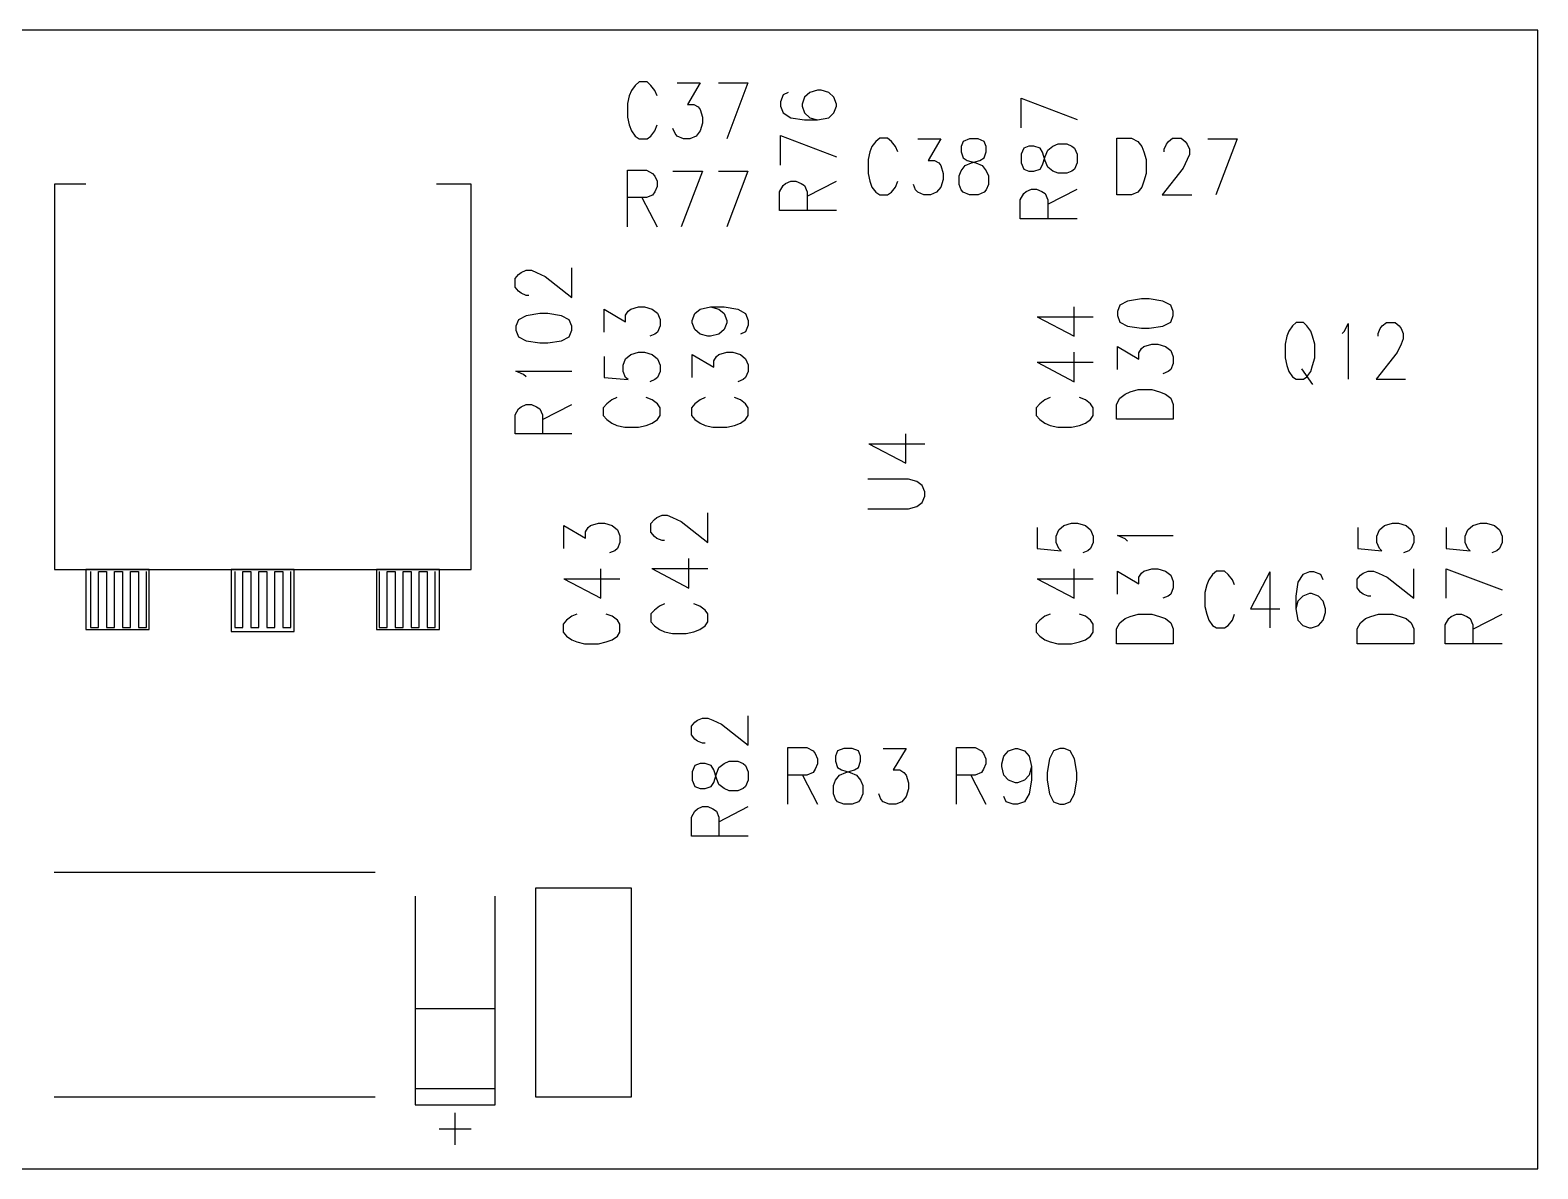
# Model space of a CAD drawing. Extents: x 295 to 953, y 10 to 290.
# Drawn here: x 633.3 to 672.7, y 183.7 to 213.45 of the extents above; entities that cross this region are included whole.
import ezdxf

# ---------------------------------------------------------------- set-up
doc = ezdxf.new("R2010")
doc.units = 0
doc.header["$LTSCALE"] = 5
doc.header["$MEASUREMENT"] = 0
doc.layers.add('TOP_SILK_GBR', color=13, linetype='CONTINUOUS')

msp = doc.modelspace()

# ---------------------------------------------------------------- linework, layer by layer
at = {"layer": 'TOP_SILK_GBR', "color": 0}
for p, q in [((672.698, 213.454), (590.764, 213.454)), ((672.698, 183.698), (672.698, 213.454)), ((649.113, 212.01), (649.013, 211.877)), ((649.214, 212.101), (649.113, 212.01)), ((649.422, 212.101), (649.214, 212.101)), ((649.523, 212.01), (649.422, 212.101)), ((649.63, 211.877), (649.523, 212.01)), ((650.209, 212.078), (650.811, 212.078)), ((650.811, 212.078), (650.478, 211.515)), ((651.288, 212.078), (652.06, 212.078)), ((652.06, 212.078), (651.504, 210.616)), ((648.958, 211.741), (648.912, 211.538)), ((649.013, 211.877), (648.958, 211.741)), ((649.684, 211.741), (649.63, 211.877)), ((652.978, 211.761), (652.91, 211.583)), ((652.91, 211.583), (652.91, 211.468)), ((653.111, 211.824), (652.978, 211.761)), ((653.539, 211.7), (653.473, 211.522)), ((653.674, 211.824), (653.539, 211.7)), ((653.877, 211.885), (653.674, 211.824)), ((653.968, 211.885), (653.877, 211.885)), ((654.169, 211.824), (653.968, 211.885)), ((654.304, 211.7), (654.169, 211.824)), ((654.372, 211.522), (654.304, 211.7)), ((659.197, 210.903), (659.197, 211.675)), ((659.197, 211.675), (660.658, 211.119)), ((648.912, 211.538), (648.912, 211.179)), ((648.912, 211.179), (648.958, 210.976)), ((650.478, 211.515), (650.648, 211.515)), ((650.648, 211.515), (650.757, 211.449)), ((650.757, 211.449), (650.811, 211.382)), ((650.811, 211.382), (650.872, 211.179)), ((650.872, 211.179), (650.872, 211.02)), ((652.91, 211.468), (652.978, 211.291)), ((652.978, 211.291), (653.179, 211.167)), ((653.179, 211.167), (653.539, 211.113)), ((653.473, 211.522), (653.473, 211.468)), ((653.473, 211.468), (653.539, 211.291)), ((653.539, 211.291), (653.674, 211.167)), ((653.674, 211.167), (653.877, 211.113)), ((653.877, 211.113), (654.169, 211.167)), ((654.169, 211.167), (654.304, 211.291)), ((654.304, 211.291), (654.372, 211.468)), ((654.372, 211.468), (654.372, 211.522)), ((648.958, 210.976), (649.013, 210.819)), ((649.013, 210.819), (649.113, 210.684)), ((649.523, 210.684), (649.63, 210.819)), ((649.63, 210.819), (649.684, 210.976)), ((650.155, 210.751), (650.1, 210.887)), ((650.811, 210.819), (650.702, 210.684)), ((650.872, 211.02), (650.811, 210.819)), ((653.539, 211.113), (653.877, 211.113)), ((649.113, 210.684), (649.214, 210.616)), ((649.214, 210.616), (649.422, 210.616)), ((649.422, 210.616), (649.523, 210.684)), ((650.209, 210.684), (650.155, 210.751)), ((650.371, 210.616), (650.209, 210.684)), ((650.541, 210.616), (650.371, 210.616)), ((650.702, 210.684), (650.541, 210.616)), ((652.91, 209.925), (652.91, 210.697)), ((652.91, 210.697), (654.372, 210.141)), ((655.299, 210.41), (655.245, 210.275)), ((655.4, 210.544), (655.299, 210.41)), ((655.501, 210.634), (655.4, 210.544)), ((655.708, 210.634), (655.501, 210.634)), ((655.809, 210.544), (655.708, 210.634)), ((655.916, 210.41), (655.809, 210.544)), ((655.971, 210.275), (655.916, 210.41)), ((656.495, 210.611), (657.098, 210.611)), ((657.098, 210.611), (656.764, 210.049)), ((657.683, 210.544), (657.629, 210.41)), ((657.629, 210.41), (657.629, 210.275)), ((657.845, 210.611), (657.683, 210.544)), ((658.07, 210.611), (657.845, 210.611)), ((658.231, 210.544), (658.07, 210.611)), ((658.286, 210.41), (658.231, 210.544)), ((658.286, 210.275), (658.286, 210.41)), ((659.264, 210.372), (659.197, 210.21)), ((659.398, 210.426), (659.264, 210.372)), ((659.533, 210.426), (659.398, 210.426)), ((659.692, 210.372), (659.533, 210.426)), ((659.759, 210.263), (659.692, 210.372)), ((659.893, 210.317), (660.028, 210.426)), ((660.028, 210.426), (660.163, 210.487)), ((660.163, 210.487), (660.388, 210.487)), ((660.388, 210.487), (660.523, 210.426)), ((660.523, 210.426), (660.591, 210.372)), ((660.591, 210.372), (660.658, 210.21)), ((661.695, 210.634), (662.081, 210.634)), ((661.695, 209.149), (661.695, 210.634)), ((662.081, 210.634), (662.242, 210.544)), ((662.242, 210.544), (662.351, 210.41)), ((662.351, 210.41), (662.406, 210.275)), ((662.937, 210.342), (662.992, 210.478)), ((662.992, 210.478), (663.044, 210.544)), ((663.044, 210.544), (663.153, 210.634)), ((663.153, 210.634), (663.378, 210.634)), ((663.378, 210.634), (663.485, 210.544)), ((663.485, 210.544), (663.539, 210.478)), ((663.539, 210.478), (663.594, 210.342)), ((664.071, 210.611), (664.843, 210.611)), ((664.843, 210.611), (664.287, 209.149)), ((655.245, 210.275), (655.199, 210.072)), ((655.199, 210.072), (655.199, 209.712)), ((656.764, 210.049), (656.934, 210.049)), ((656.934, 210.049), (657.043, 209.983)), ((657.043, 209.983), (657.098, 209.915)), ((657.629, 210.275), (657.683, 210.116)), ((657.683, 210.116), (657.791, 210.049)), ((657.736, 209.915), (657.9, 209.983)), ((657.791, 210.049), (658.015, 209.983)), ((657.9, 209.983), (658.122, 210.049)), ((658.015, 209.983), (658.177, 209.915)), ((658.122, 210.049), (658.231, 210.116)), ((658.231, 210.116), (658.286, 210.275)), ((659.197, 210.21), (659.197, 209.986)), ((659.197, 209.986), (659.264, 209.824)), ((659.825, 210.04), (659.759, 210.263)), ((659.759, 209.931), (659.825, 210.156)), ((659.825, 210.156), (659.893, 210.317)), ((659.893, 209.877), (659.825, 210.04)), ((660.658, 209.986), (660.591, 209.824)), ((660.658, 210.21), (660.658, 209.986)), ((662.406, 210.275), (662.467, 210.072)), ((662.467, 210.072), (662.467, 209.712)), ((662.937, 210.275), (662.937, 210.342)), ((663.539, 210.072), (663.43, 209.847)), ((663.594, 210.207), (663.539, 210.072)), ((663.594, 210.342), (663.594, 210.207)), ((648.912, 208.311), (648.912, 209.796)), ((648.912, 209.796), (649.407, 209.796)), ((649.407, 209.796), (649.569, 209.705)), ((649.569, 209.705), (649.623, 209.639)), ((649.623, 209.639), (649.684, 209.504)), ((650.1, 209.773), (650.872, 209.773)), ((650.872, 209.773), (650.316, 208.311)), ((651.288, 209.773), (652.06, 209.773)), ((652.06, 209.773), (651.504, 208.311)), ((655.199, 209.712), (655.245, 209.509)), ((657.098, 209.915), (657.159, 209.712)), ((657.159, 209.712), (657.159, 209.554)), ((657.575, 209.644), (657.629, 209.78)), ((657.575, 209.42), (657.575, 209.644)), ((657.629, 209.78), (657.736, 209.915)), ((658.177, 209.915), (658.286, 209.78)), ((658.286, 209.78), (658.347, 209.644)), ((658.347, 209.644), (658.347, 209.42)), ((659.264, 209.824), (659.398, 209.77)), ((659.398, 209.77), (659.533, 209.77)), ((659.533, 209.77), (659.692, 209.824)), ((659.692, 209.824), (659.759, 209.931)), ((660.028, 209.77), (659.893, 209.877)), ((660.163, 209.715), (660.028, 209.77)), ((660.388, 209.715), (660.163, 209.715)), ((660.523, 209.77), (660.388, 209.715)), ((660.591, 209.824), (660.523, 209.77)), ((662.467, 209.712), (662.406, 209.509)), ((663.43, 209.847), (662.883, 209.149)), ((634.76, 209.427), (633.935, 209.427)), ((633.935, 209.427), (633.935, 199.362)), ((644.825, 209.427), (643.918, 209.427)), ((644.825, 199.362), (644.825, 209.427)), ((649.623, 209.233), (649.569, 209.144)), ((649.684, 209.369), (649.623, 209.233)), ((649.684, 209.504), (649.684, 209.369)), ((652.887, 209.232), (652.978, 209.393)), ((652.887, 208.737), (652.887, 209.232)), ((652.978, 209.393), (653.044, 209.448)), ((653.044, 209.448), (653.179, 209.509)), ((653.179, 209.509), (653.314, 209.509)), ((653.314, 209.509), (653.45, 209.448)), ((653.45, 209.448), (653.539, 209.393)), ((653.539, 209.393), (653.606, 209.232)), ((653.606, 209.115), (654.372, 209.509)), ((653.606, 209.232), (653.606, 208.737)), ((655.245, 209.509), (655.299, 209.352)), ((655.299, 209.352), (655.4, 209.217)), ((655.4, 209.217), (655.501, 209.149)), ((655.708, 209.149), (655.809, 209.217)), ((655.809, 209.217), (655.916, 209.352)), ((655.916, 209.352), (655.971, 209.509)), ((656.441, 209.285), (656.387, 209.42)), ((656.495, 209.217), (656.441, 209.285)), ((656.657, 209.149), (656.495, 209.217)), ((656.989, 209.217), (656.827, 209.149)), ((657.098, 209.352), (656.989, 209.217)), ((657.159, 209.554), (657.098, 209.352)), ((657.629, 209.285), (657.575, 209.42)), ((657.683, 209.217), (657.629, 209.285)), ((657.845, 209.149), (657.683, 209.217)), ((658.231, 209.217), (658.07, 209.149)), ((658.286, 209.285), (658.231, 209.217)), ((658.347, 209.42), (658.286, 209.285)), ((659.264, 209.184), (659.33, 209.238)), ((659.33, 209.238), (659.465, 209.299)), ((659.465, 209.299), (659.601, 209.299)), ((659.601, 209.299), (659.736, 209.238)), ((659.736, 209.238), (659.825, 209.184)), ((659.893, 208.905), (660.658, 209.299)), ((662.242, 209.217), (662.081, 209.149)), ((662.351, 209.352), (662.242, 209.217)), ((662.406, 209.509), (662.351, 209.352)), ((649.407, 209.077), (648.912, 209.077)), ((649.29, 209.077), (649.684, 208.311)), ((649.569, 209.144), (649.407, 209.077)), ((655.501, 209.149), (655.708, 209.149)), ((656.827, 209.149), (656.657, 209.149)), ((658.07, 209.149), (657.845, 209.149)), ((659.173, 209.022), (659.264, 209.184)), ((659.173, 208.527), (659.173, 209.022)), ((659.825, 209.184), (659.893, 209.022)), ((659.893, 209.022), (659.893, 208.527)), ((662.081, 209.149), (661.695, 209.149)), ((662.883, 209.149), (663.655, 209.149)), ((654.372, 208.737), (652.887, 208.737)), ((660.658, 208.527), (659.173, 208.527)), ((647.457, 206.468), (647.457, 207.24)), ((645.972, 206.963), (646.063, 207.07)), ((645.972, 206.739), (645.972, 206.963)), ((646.063, 207.07), (646.129, 207.125)), ((646.129, 207.125), (646.264, 207.179)), ((646.264, 207.179), (646.399, 207.179)), ((646.399, 207.179), (646.534, 207.125)), ((646.534, 207.125), (646.759, 207.016)), ((646.759, 207.016), (647.457, 206.468)), ((646.063, 206.63), (645.972, 206.739)), ((646.129, 206.577), (646.063, 206.63)), ((646.264, 206.523), (646.129, 206.577)), ((646.331, 206.523), (646.264, 206.523)), ((662.34, 206.437), (661.98, 206.376)), ((662.543, 206.437), (662.34, 206.437)), ((662.902, 206.376), (662.543, 206.437)), ((646.624, 206.052), (646.264, 205.991)), ((646.826, 206.052), (646.624, 206.052)), ((647.186, 205.991), (646.826, 206.052)), ((648.3, 205.564), (648.3, 206.166)), ((648.3, 206.166), (648.863, 205.833)), ((648.863, 206.003), (648.929, 206.112)), ((648.929, 206.112), (648.996, 206.166)), ((648.996, 206.166), (649.199, 206.227)), ((649.199, 206.227), (649.358, 206.227)), ((649.358, 206.227), (649.559, 206.166)), ((649.559, 206.166), (649.694, 206.057)), ((649.694, 206.057), (649.762, 205.895)), ((650.605, 205.864), (650.673, 206.049)), ((650.673, 206.049), (650.806, 206.166)), ((650.806, 206.166), (651.077, 206.227)), ((651.077, 206.227), (651.301, 206.166)), ((651.077, 206.227), (651.437, 206.227)), ((651.301, 206.166), (651.437, 206.049)), ((651.437, 206.227), (651.796, 206.166)), ((651.437, 206.049), (651.504, 205.864)), ((651.796, 206.166), (651.999, 206.049)), ((651.999, 206.049), (652.067, 205.864)), ((660.583, 205.455), (660.583, 206.227)), ((661.779, 206.267), (661.711, 206.105)), ((661.711, 206.105), (661.711, 205.996)), ((661.98, 206.376), (661.779, 206.267)), ((663.105, 206.267), (662.902, 206.376)), ((663.173, 206.105), (663.105, 206.267)), ((663.173, 205.996), (663.173, 206.105)), ((646.063, 205.882), (645.995, 205.721)), ((645.995, 205.721), (645.995, 205.612)), ((646.264, 205.991), (646.063, 205.882)), ((647.389, 205.882), (647.186, 205.991)), ((647.457, 205.721), (647.389, 205.882)), ((647.457, 205.612), (647.457, 205.721)), ((648.863, 205.833), (648.863, 206.003)), ((649.762, 205.726), (649.694, 205.564)), ((649.762, 205.895), (649.762, 205.726)), ((650.605, 205.81), (650.605, 205.864)), ((650.673, 205.633), (650.605, 205.81)), ((651.504, 205.81), (651.437, 205.633)), ((651.504, 205.864), (651.504, 205.81)), ((652.067, 205.749), (651.999, 205.57)), ((652.067, 205.864), (652.067, 205.749)), ((659.616, 205.965), (661.078, 205.965)), ((659.616, 205.965), (660.583, 205.455)), ((661.711, 205.996), (661.779, 205.826)), ((661.779, 205.826), (661.98, 205.719)), ((661.98, 205.719), (662.34, 205.665)), ((662.34, 205.665), (662.543, 205.665)), ((662.543, 205.665), (662.902, 205.719)), ((662.902, 205.719), (663.105, 205.826)), ((663.105, 205.826), (663.173, 205.996)), ((666.288, 205.724), (666.188, 205.59)), ((666.381, 205.815), (666.288, 205.724)), ((666.574, 205.815), (666.381, 205.815)), ((666.666, 205.724), (666.574, 205.815)), ((666.767, 205.59), (666.666, 205.724)), ((667.646, 205.59), (667.739, 205.792)), ((667.739, 205.792), (667.739, 204.33)), ((668.526, 205.523), (668.58, 205.658)), ((668.58, 205.658), (668.633, 205.724)), ((668.633, 205.724), (668.742, 205.815)), ((668.742, 205.815), (668.966, 205.815)), ((668.966, 205.815), (669.073, 205.724)), ((669.073, 205.724), (669.128, 205.658)), ((669.128, 205.658), (669.182, 205.523)), ((645.995, 205.612), (646.063, 205.442)), ((646.063, 205.442), (646.264, 205.334)), ((646.264, 205.334), (646.624, 205.28)), ((646.624, 205.28), (646.826, 205.28)), ((646.826, 205.28), (647.186, 205.334)), ((647.186, 205.334), (647.389, 205.442)), ((647.389, 205.442), (647.457, 205.612)), ((649.627, 205.509), (649.491, 205.455)), ((649.694, 205.564), (649.627, 205.509)), ((650.806, 205.509), (650.673, 205.633)), ((651.009, 205.455), (650.806, 205.509)), ((651.077, 205.455), (651.009, 205.455)), ((651.301, 205.509), (651.077, 205.455)), ((651.437, 205.633), (651.301, 205.509)), ((651.999, 205.57), (651.864, 205.509)), ((666.141, 205.455), (666.095, 205.252)), ((666.095, 205.252), (666.095, 204.892)), ((666.188, 205.59), (666.141, 205.455)), ((666.813, 205.455), (666.767, 205.59)), ((666.867, 205.252), (666.813, 205.455)), ((666.867, 204.892), (666.867, 205.252)), ((667.585, 205.523), (667.646, 205.59)), ((668.526, 205.455), (668.526, 205.523)), ((669.128, 205.252), (669.019, 205.028)), ((669.182, 205.387), (669.128, 205.252)), ((669.182, 205.523), (669.182, 205.387)), ((648.3, 204.924), (648.3, 204.376)), ((648.795, 204.699), (648.863, 204.869)), ((648.863, 204.869), (648.996, 204.978)), ((648.996, 204.978), (649.199, 205.039)), ((649.199, 205.039), (649.358, 205.039)), ((649.358, 205.039), (649.559, 204.978)), ((649.559, 204.978), (649.694, 204.869)), ((649.694, 204.869), (649.762, 204.699)), ((650.605, 204.376), (650.605, 204.978)), ((650.605, 204.978), (651.168, 204.645)), ((651.168, 204.815), (651.234, 204.924)), ((651.234, 204.924), (651.301, 204.978)), ((651.301, 204.978), (651.504, 205.039)), ((651.504, 205.039), (651.663, 205.039)), ((651.663, 205.039), (651.864, 204.978)), ((651.864, 204.978), (651.999, 204.869)), ((651.999, 204.869), (652.067, 204.708)), ((660.583, 204.267), (660.583, 205.039)), ((661.711, 204.585), (661.711, 205.188)), ((661.711, 205.188), (662.274, 204.854)), ((662.274, 205.024), (662.34, 205.133)), ((662.274, 204.854), (662.274, 205.024)), ((662.34, 205.133), (662.407, 205.188)), ((662.407, 205.188), (662.61, 205.249)), ((662.61, 205.249), (662.769, 205.249)), ((662.769, 205.249), (662.97, 205.188)), ((662.97, 205.188), (663.105, 205.079)), ((663.105, 205.079), (663.173, 204.917)), ((663.173, 204.917), (663.173, 204.747)), ((666.095, 204.892), (666.141, 204.689)), ((666.813, 204.689), (666.867, 204.892)), ((669.019, 205.028), (668.471, 204.33)), ((646.196, 204.455), (645.995, 204.547)), ((645.995, 204.547), (647.457, 204.547)), ((648.795, 204.538), (648.795, 204.699)), ((648.863, 204.376), (648.795, 204.538)), ((649.762, 204.538), (649.694, 204.376)), ((649.762, 204.699), (649.762, 204.538)), ((651.168, 204.645), (651.168, 204.815)), ((652.067, 204.538), (651.999, 204.376)), ((652.067, 204.708), (652.067, 204.538)), ((659.616, 204.777), (661.078, 204.777)), ((659.616, 204.777), (660.583, 204.267)), ((663.038, 204.531), (662.902, 204.476)), ((663.105, 204.585), (663.038, 204.531)), ((663.173, 204.747), (663.105, 204.585)), ((666.141, 204.689), (666.188, 204.533)), ((666.188, 204.533), (666.288, 204.397)), ((666.527, 204.6), (666.813, 204.194)), ((666.666, 204.397), (666.767, 204.533)), ((666.767, 204.533), (666.813, 204.689)), ((646.264, 204.394), (646.196, 204.455)), ((648.3, 204.376), (648.929, 204.321)), ((648.929, 204.321), (648.863, 204.376)), ((649.627, 204.321), (649.491, 204.267)), ((649.694, 204.376), (649.627, 204.321)), ((651.932, 204.321), (651.796, 204.267)), ((651.999, 204.376), (651.932, 204.321)), ((666.288, 204.397), (666.381, 204.33)), ((666.381, 204.33), (666.574, 204.33)), ((666.574, 204.33), (666.666, 204.397)), ((668.471, 204.33), (669.243, 204.33)), ((646.129, 203.615), (646.264, 203.676)), ((646.264, 203.676), (646.399, 203.676)), ((646.399, 203.676), (646.534, 203.615)), ((646.691, 203.282), (647.457, 203.676)), ((648.368, 203.689), (648.277, 203.589)), ((648.501, 203.797), (648.368, 203.689)), ((648.637, 203.851), (648.501, 203.797)), ((649.559, 203.797), (649.402, 203.851)), ((649.694, 203.689), (649.559, 203.797)), ((649.762, 203.589), (649.694, 203.689)), ((650.673, 203.689), (650.582, 203.589)), ((650.806, 203.797), (650.673, 203.689)), ((650.942, 203.851), (650.806, 203.797)), ((651.864, 203.797), (651.707, 203.851)), ((651.999, 203.689), (651.864, 203.797)), ((652.067, 203.589), (651.999, 203.689)), ((659.683, 203.689), (659.593, 203.589)), ((659.817, 203.797), (659.683, 203.689)), ((659.952, 203.851), (659.817, 203.797)), ((660.875, 203.797), (660.718, 203.851)), ((661.01, 203.689), (660.875, 203.797)), ((661.078, 203.589), (661.01, 203.689)), ((661.688, 203.675), (661.779, 203.836)), ((661.688, 203.288), (661.688, 203.675)), ((661.779, 203.836), (661.912, 203.945)), ((661.912, 203.945), (662.048, 204)), ((662.048, 204), (662.251, 204.061)), ((662.251, 204.061), (662.61, 204.061)), ((662.61, 204.061), (662.813, 204)), ((662.813, 204), (662.97, 203.945)), ((662.97, 203.945), (663.105, 203.836)), ((663.105, 203.836), (663.173, 203.675)), ((663.173, 203.675), (663.173, 203.288)), ((645.972, 203.399), (646.063, 203.561)), ((645.972, 202.904), (645.972, 203.399)), ((646.063, 203.561), (646.129, 203.615)), ((646.534, 203.615), (646.624, 203.561)), ((646.624, 203.561), (646.691, 203.399)), ((646.691, 203.399), (646.691, 202.904)), ((648.277, 203.589), (648.277, 203.381)), ((648.277, 203.381), (648.368, 203.28)), ((649.694, 203.28), (649.762, 203.381)), ((649.762, 203.381), (649.762, 203.589)), ((650.582, 203.589), (650.582, 203.381)), ((650.582, 203.381), (650.673, 203.28)), ((651.999, 203.28), (652.067, 203.381)), ((652.067, 203.381), (652.067, 203.589)), ((659.593, 203.589), (659.593, 203.381)), ((659.593, 203.381), (659.683, 203.28)), ((661.01, 203.28), (661.078, 203.381)), ((661.078, 203.381), (661.078, 203.589)), ((663.173, 203.288), (661.688, 203.288)), ((647.457, 202.904), (645.972, 202.904)), ((648.368, 203.28), (648.501, 203.18)), ((648.501, 203.18), (648.637, 203.125)), ((648.637, 203.125), (648.839, 203.079)), ((648.839, 203.079), (649.199, 203.079)), ((649.199, 203.079), (649.402, 203.125)), ((649.402, 203.125), (649.559, 203.18)), ((649.559, 203.18), (649.694, 203.28)), ((650.673, 203.28), (650.806, 203.18)), ((650.806, 203.18), (650.942, 203.125)), ((650.942, 203.125), (651.145, 203.079)), ((651.145, 203.079), (651.504, 203.079)), ((651.504, 203.079), (651.707, 203.125)), ((651.707, 203.125), (651.864, 203.18)), ((651.864, 203.18), (651.999, 203.28)), ((656.182, 202.137), (656.182, 202.909)), ((659.683, 203.28), (659.817, 203.18)), ((659.817, 203.18), (659.952, 203.125)), ((659.952, 203.125), (660.155, 203.079)), ((660.155, 203.079), (660.515, 203.079)), ((660.515, 203.079), (660.718, 203.125)), ((660.718, 203.125), (660.875, 203.18)), ((660.875, 203.18), (661.01, 203.28)), ((655.215, 202.647), (656.677, 202.647)), ((655.215, 202.647), (656.182, 202.137)), ((656.25, 201.721), (655.192, 201.721)), ((656.474, 201.66), (656.25, 201.721)), ((656.609, 201.551), (656.474, 201.66)), ((656.677, 201.389), (656.609, 201.551)), ((656.677, 201.28), (656.677, 201.389)), ((655.192, 200.949), (656.25, 200.949)), ((656.25, 200.949), (656.474, 201.003)), ((656.474, 201.003), (656.609, 201.111)), ((656.609, 201.111), (656.677, 201.28)), ((647.948, 200.508), (648.151, 200.569)), ((648.151, 200.569), (648.31, 200.569)), ((648.31, 200.569), (648.511, 200.508)), ((649.523, 200.559), (649.613, 200.667)), ((649.523, 200.335), (649.523, 200.559)), ((649.613, 200.667), (649.679, 200.721)), ((649.679, 200.721), (649.815, 200.776)), ((649.815, 200.776), (649.95, 200.776)), ((649.95, 200.776), (650.085, 200.721)), ((650.085, 200.721), (650.31, 200.612)), ((650.31, 200.612), (651.008, 200.064)), ((651.008, 200.064), (651.008, 200.837)), ((660.312, 200.508), (660.515, 200.569)), ((660.515, 200.569), (660.673, 200.569)), ((660.673, 200.569), (660.875, 200.508)), ((668.694, 200.508), (668.897, 200.569)), ((668.897, 200.569), (669.055, 200.569)), ((669.055, 200.569), (669.257, 200.508)), ((670.999, 200.508), (671.202, 200.569)), ((671.202, 200.569), (671.36, 200.569)), ((671.36, 200.569), (671.562, 200.508)), ((647.252, 199.906), (647.252, 200.508)), ((647.252, 200.508), (647.815, 200.175)), ((647.815, 200.345), (647.881, 200.454)), ((647.815, 200.175), (647.815, 200.345)), ((647.881, 200.454), (647.948, 200.508)), ((648.511, 200.508), (648.646, 200.399)), ((648.646, 200.399), (648.714, 200.238)), ((648.714, 200.238), (648.714, 200.068)), ((649.613, 200.226), (649.523, 200.335)), ((649.679, 200.173), (649.613, 200.226)), ((649.815, 200.119), (649.679, 200.173)), ((659.616, 200.454), (659.616, 199.906)), ((660.111, 200.229), (660.178, 200.399)), ((660.111, 200.068), (660.111, 200.229)), ((660.178, 200.399), (660.312, 200.508)), ((660.875, 200.508), (661.01, 200.399)), ((661.01, 200.399), (661.078, 200.229)), ((661.078, 200.229), (661.078, 200.068)), ((661.912, 200.16), (661.711, 200.252)), ((661.711, 200.252), (663.173, 200.252)), ((661.98, 200.099), (661.912, 200.16)), ((667.998, 200.454), (667.998, 199.906)), ((668.493, 200.229), (668.56, 200.399)), ((668.493, 200.068), (668.493, 200.229)), ((668.56, 200.399), (668.694, 200.508)), ((669.257, 200.508), (669.392, 200.399)), ((669.392, 200.399), (669.46, 200.229)), ((669.46, 200.229), (669.46, 200.068)), ((670.303, 200.454), (670.303, 199.906)), ((670.798, 200.229), (670.865, 200.399)), ((670.798, 200.068), (670.798, 200.229)), ((670.865, 200.399), (670.999, 200.508)), ((671.562, 200.508), (671.697, 200.399)), ((671.697, 200.399), (671.765, 200.229)), ((671.765, 200.229), (671.765, 200.068)), ((648.579, 199.852), (648.443, 199.797)), ((648.646, 199.906), (648.579, 199.852)), ((648.714, 200.068), (648.646, 199.906)), ((649.882, 200.119), (649.815, 200.119)), ((659.616, 199.906), (660.244, 199.852)), ((660.178, 199.906), (660.111, 200.068)), ((660.244, 199.852), (660.178, 199.906)), ((660.942, 199.852), (660.807, 199.797)), ((661.01, 199.906), (660.942, 199.852)), ((661.078, 200.068), (661.01, 199.906)), ((667.998, 199.906), (668.626, 199.852)), ((668.56, 199.906), (668.493, 200.068)), ((668.626, 199.852), (668.56, 199.906)), ((669.324, 199.852), (669.189, 199.797)), ((669.392, 199.906), (669.324, 199.852)), ((669.46, 200.068), (669.392, 199.906)), ((670.303, 199.906), (670.931, 199.852)), ((670.865, 199.906), (670.798, 200.068)), ((670.931, 199.852), (670.865, 199.906)), ((671.629, 199.852), (671.494, 199.797)), ((671.697, 199.906), (671.629, 199.852)), ((671.765, 200.068), (671.697, 199.906)), ((633.935, 199.362), (644.825, 199.362)), ((634.76, 199.362), (634.76, 197.794)), ((636.41, 199.362), (634.76, 199.362)), ((636.41, 197.794), (636.41, 199.362)), ((638.555, 199.362), (638.555, 197.738)), ((640.205, 199.362), (638.555, 199.362)), ((640.205, 197.738), (640.205, 199.362)), ((642.35, 199.362), (642.35, 197.794)), ((644, 199.362), (642.35, 199.362)), ((644, 197.794), (644, 199.362)), ((648.219, 198.609), (648.219, 199.381)), ((649.546, 199.386), (651.008, 199.386)), ((649.546, 199.386), (650.513, 198.876)), ((650.513, 198.876), (650.513, 199.649)), ((660.583, 198.609), (660.583, 199.381)), ((662.407, 199.32), (662.61, 199.381)), ((662.61, 199.381), (662.769, 199.381)), ((662.769, 199.381), (662.97, 199.32)), ((669.46, 198.609), (669.46, 199.381)), ((670.303, 198.609), (670.303, 199.381)), ((670.303, 199.381), (671.765, 198.825)), ((634.876, 199.31), (634.876, 197.844)), ((635.085, 197.844), (635.085, 199.31)), ((635.085, 199.31), (635.295, 199.31)), ((635.295, 199.31), (635.295, 197.844)), ((635.504, 197.844), (635.504, 199.31)), ((635.504, 199.31), (635.714, 199.31)), ((635.714, 199.31), (635.714, 197.844)), ((635.923, 197.844), (635.923, 199.31)), ((635.923, 199.31), (636.133, 199.31)), ((636.133, 199.31), (636.133, 197.844)), ((636.342, 197.844), (636.342, 199.31)), ((638.647, 199.31), (638.647, 197.844)), ((638.857, 197.844), (638.857, 199.31)), ((638.857, 199.31), (639.067, 199.31)), ((639.067, 199.31), (639.067, 197.844)), ((639.276, 197.844), (639.276, 199.31)), ((639.276, 199.31), (639.486, 199.31)), ((639.486, 199.31), (639.486, 197.844)), ((639.695, 197.844), (639.695, 199.31)), ((639.695, 199.31), (639.905, 199.31)), ((639.905, 199.31), (639.905, 197.844)), ((640.114, 197.844), (640.114, 199.31)), ((642.419, 199.31), (642.419, 197.844)), ((642.629, 197.844), (642.629, 199.31)), ((642.629, 199.31), (642.838, 199.31)), ((642.838, 199.31), (642.838, 197.844)), ((643.048, 197.844), (643.048, 199.31)), ((643.048, 199.31), (643.258, 199.31)), ((643.258, 199.31), (643.258, 197.844)), ((643.467, 197.844), (643.467, 199.31)), ((643.467, 199.31), (643.677, 199.31)), ((643.677, 199.31), (643.677, 197.844)), ((643.886, 197.844), (643.886, 199.31)), ((647.252, 199.119), (648.714, 199.119)), ((647.252, 199.119), (648.219, 198.609)), ((659.616, 199.119), (661.078, 199.119)), ((659.616, 199.119), (660.583, 198.609)), ((661.711, 198.718), (661.711, 199.32)), ((661.711, 199.32), (662.274, 198.987)), ((662.274, 199.157), (662.34, 199.266)), ((662.274, 198.987), (662.274, 199.157)), ((662.34, 199.266), (662.407, 199.32)), ((662.97, 199.32), (663.105, 199.211)), ((663.105, 199.211), (663.173, 199.05)), ((663.173, 199.05), (663.173, 198.88)), ((664.046, 198.959), (664, 198.756)), ((664.1, 199.094), (664.046, 198.959)), ((664.201, 199.228), (664.1, 199.094)), ((664.302, 199.319), (664.201, 199.228)), ((664.51, 199.319), (664.302, 199.319)), ((664.61, 199.228), (664.51, 199.319)), ((664.717, 199.094), (664.61, 199.228)), ((664.772, 198.959), (664.717, 199.094)), ((665.698, 199.295), (665.188, 198.329)), ((665.698, 199.295), (665.698, 197.834)), ((666.43, 199.027), (666.376, 198.667)), ((666.554, 199.228), (666.43, 199.027)), ((666.73, 199.295), (666.554, 199.228)), ((666.846, 199.295), (666.73, 199.295)), ((667.024, 199.228), (666.846, 199.295)), ((667.087, 199.094), (667.024, 199.228)), ((667.975, 199.104), (668.065, 199.211)), ((667.975, 198.88), (667.975, 199.104)), ((668.065, 199.211), (668.131, 199.266)), ((668.131, 199.266), (668.267, 199.32)), ((668.267, 199.32), (668.402, 199.32)), ((668.402, 199.32), (668.537, 199.266)), ((668.537, 199.266), (668.762, 199.157)), ((668.762, 199.157), (669.46, 198.609)), ((663.038, 198.664), (662.902, 198.609)), ((663.105, 198.718), (663.038, 198.664)), ((663.173, 198.88), (663.105, 198.718)), ((664, 198.756), (664, 198.396)), ((666.376, 198.667), (666.376, 198.329)), ((666.554, 198.667), (666.43, 198.532)), ((666.73, 198.733), (666.554, 198.667)), ((666.785, 198.733), (666.73, 198.733)), ((666.963, 198.667), (666.785, 198.733)), ((667.087, 198.532), (666.963, 198.667)), ((668.065, 198.771), (667.975, 198.88)), ((668.131, 198.718), (668.065, 198.771)), ((668.267, 198.664), (668.131, 198.718)), ((668.334, 198.664), (668.267, 198.664)), ((647.589, 198.193), (647.453, 198.139)), ((648.511, 198.139), (648.354, 198.193)), ((649.613, 198.299), (649.523, 198.198)), ((649.523, 198.198), (649.523, 197.99)), ((649.747, 198.406), (649.613, 198.299)), ((649.882, 198.461), (649.747, 198.406)), ((650.805, 198.406), (650.648, 198.461)), ((650.94, 198.299), (650.805, 198.406)), ((651.008, 198.198), (650.94, 198.299)), ((651.008, 197.99), (651.008, 198.198)), ((659.952, 198.193), (659.817, 198.139)), ((660.875, 198.139), (660.718, 198.193)), ((662.048, 198.132), (662.251, 198.193)), ((662.251, 198.193), (662.61, 198.193)), ((662.61, 198.193), (662.813, 198.132)), ((664, 198.396), (664.046, 198.193)), ((664.046, 198.193), (664.1, 198.037)), ((664.717, 198.037), (664.772, 198.193)), ((665.188, 198.329), (665.96, 198.329)), ((666.43, 198.532), (666.376, 198.329)), ((666.376, 198.329), (666.43, 198.037)), ((667.148, 198.329), (667.087, 198.532)), ((667.087, 198.037), (667.148, 198.238)), ((667.148, 198.238), (667.148, 198.329)), ((668.334, 198.132), (668.537, 198.193)), ((668.537, 198.193), (668.897, 198.193)), ((668.897, 198.193), (669.1, 198.132)), ((670.436, 198.132), (670.572, 198.193)), ((670.572, 198.193), (670.707, 198.193)), ((670.707, 198.193), (670.842, 198.132)), ((670.999, 197.799), (671.765, 198.193)), ((634.76, 197.794), (636.41, 197.794)), ((634.876, 197.844), (635.085, 197.844)), ((635.295, 197.844), (635.504, 197.844)), ((635.714, 197.844), (635.923, 197.844)), ((636.133, 197.844), (636.342, 197.844)), ((638.647, 197.844), (638.857, 197.844)), ((639.067, 197.844), (639.276, 197.844)), ((639.486, 197.844), (639.695, 197.844)), ((639.905, 197.844), (640.114, 197.844)), ((642.35, 197.794), (644, 197.794)), ((642.419, 197.844), (642.629, 197.844)), ((642.838, 197.844), (643.048, 197.844)), ((643.258, 197.844), (643.467, 197.844)), ((643.677, 197.844), (643.886, 197.844)), ((647.32, 198.032), (647.229, 197.931)), ((647.229, 197.931), (647.229, 197.723)), ((647.453, 198.139), (647.32, 198.032)), ((648.646, 198.032), (648.511, 198.139)), ((648.714, 197.931), (648.646, 198.032)), ((648.714, 197.723), (648.714, 197.931)), ((649.523, 197.99), (649.613, 197.89)), ((649.613, 197.89), (649.747, 197.789)), ((649.747, 197.789), (649.882, 197.735)), ((650.648, 197.735), (650.805, 197.789)), ((650.805, 197.789), (650.94, 197.89)), ((650.94, 197.89), (651.008, 197.99)), ((659.683, 198.032), (659.593, 197.931)), ((659.593, 197.931), (659.593, 197.723)), ((659.817, 198.139), (659.683, 198.032)), ((661.01, 198.032), (660.875, 198.139)), ((661.078, 197.931), (661.01, 198.032)), ((661.078, 197.723), (661.078, 197.931)), ((661.688, 197.807), (661.779, 197.969)), ((661.688, 197.421), (661.688, 197.807)), ((661.779, 197.969), (661.912, 198.078)), ((661.912, 198.078), (662.048, 198.132)), ((662.813, 198.132), (662.97, 198.078)), ((662.97, 198.078), (663.105, 197.969)), ((663.105, 197.969), (663.173, 197.807)), ((663.173, 197.807), (663.173, 197.421)), ((664.1, 198.037), (664.201, 197.901)), ((664.201, 197.901), (664.302, 197.834)), ((664.302, 197.834), (664.51, 197.834)), ((664.51, 197.834), (664.61, 197.901)), ((664.61, 197.901), (664.717, 198.037)), ((666.43, 198.037), (666.554, 197.901)), ((666.554, 197.901), (666.73, 197.834)), ((666.73, 197.834), (666.785, 197.834)), ((666.785, 197.834), (666.963, 197.901)), ((666.963, 197.901), (667.087, 198.037)), ((667.975, 197.807), (668.065, 197.969)), ((667.975, 197.421), (667.975, 197.807)), ((668.065, 197.969), (668.199, 198.078)), ((668.199, 198.078), (668.334, 198.132)), ((669.1, 198.132), (669.257, 198.078)), ((669.257, 198.078), (669.392, 197.969)), ((669.392, 197.969), (669.46, 197.807)), ((669.46, 197.807), (669.46, 197.421)), ((670.28, 197.916), (670.37, 198.078)), ((670.28, 197.421), (670.28, 197.916)), ((670.37, 198.078), (670.436, 198.132)), ((670.842, 198.132), (670.931, 198.078)), ((670.931, 198.078), (670.999, 197.916)), ((670.999, 197.916), (670.999, 197.421)), ((638.555, 197.738), (640.205, 197.738)), ((647.229, 197.723), (647.32, 197.622)), ((647.32, 197.622), (647.453, 197.522)), ((647.453, 197.522), (647.589, 197.467)), ((647.589, 197.467), (647.792, 197.421)), ((647.792, 197.421), (648.151, 197.421)), ((648.151, 197.421), (648.354, 197.467)), ((648.354, 197.467), (648.511, 197.522)), ((648.511, 197.522), (648.646, 197.622)), ((648.646, 197.622), (648.714, 197.723)), ((649.882, 197.735), (650.085, 197.688)), ((650.085, 197.688), (650.445, 197.688)), ((650.445, 197.688), (650.648, 197.735)), ((659.593, 197.723), (659.683, 197.622)), ((659.683, 197.622), (659.817, 197.522)), ((659.817, 197.522), (659.952, 197.467)), ((659.952, 197.467), (660.155, 197.421)), ((660.155, 197.421), (660.515, 197.421)), ((660.515, 197.421), (660.718, 197.467)), ((660.718, 197.467), (660.875, 197.522)), ((660.875, 197.522), (661.01, 197.622)), ((661.01, 197.622), (661.078, 197.723)), ((663.173, 197.421), (661.688, 197.421)), ((669.46, 197.421), (667.975, 197.421)), ((671.765, 197.421), (670.28, 197.421)), ((650.673, 195.37), (650.739, 195.425)), ((650.739, 195.425), (650.874, 195.479)), ((650.874, 195.479), (651.009, 195.479)), ((651.009, 195.479), (651.145, 195.425)), ((651.145, 195.425), (651.369, 195.316)), ((652.067, 194.768), (652.067, 195.54)), ((650.582, 195.263), (650.673, 195.37)), ((650.582, 195.038), (650.582, 195.263)), ((650.673, 194.93), (650.582, 195.038)), ((651.369, 195.316), (652.067, 194.768)), ((650.739, 194.877), (650.673, 194.93)), ((650.874, 194.822), (650.739, 194.877)), ((650.942, 194.822), (650.874, 194.822)), ((653.103, 193.224), (653.103, 194.708)), ((653.103, 194.708), (653.598, 194.708)), ((653.598, 194.708), (653.76, 194.618)), ((653.76, 194.618), (653.814, 194.552)), ((654.4, 194.618), (654.346, 194.484)), ((654.562, 194.685), (654.4, 194.618)), ((654.786, 194.685), (654.562, 194.685)), ((654.948, 194.618), (654.786, 194.685)), ((655.002, 194.484), (654.948, 194.618)), ((655.588, 194.685), (656.19, 194.685)), ((656.19, 194.685), (655.857, 194.123)), ((657.504, 193.224), (657.504, 194.708)), ((657.504, 194.708), (657.999, 194.708)), ((657.999, 194.708), (658.16, 194.618)), ((658.16, 194.618), (658.215, 194.552)), ((658.746, 194.484), (658.87, 194.618)), ((658.87, 194.618), (659.046, 194.685)), ((659.046, 194.685), (659.101, 194.685)), ((659.101, 194.685), (659.286, 194.618)), ((659.286, 194.618), (659.403, 194.484)), ((660.041, 194.618), (659.934, 194.416)), ((660.211, 194.685), (660.041, 194.618)), ((660.32, 194.685), (660.211, 194.685)), ((660.482, 194.618), (660.32, 194.685)), ((660.591, 194.416), (660.482, 194.618)), ((650.673, 194.237), (650.605, 194.075)), ((650.806, 194.291), (650.673, 194.237)), ((650.942, 194.291), (650.806, 194.291)), ((651.1, 194.237), (650.942, 194.291)), ((651.168, 194.128), (651.1, 194.237)), ((651.301, 194.182), (651.437, 194.291)), ((651.437, 194.291), (651.572, 194.352)), ((651.572, 194.352), (651.796, 194.352)), ((651.796, 194.352), (651.932, 194.291)), ((651.932, 194.291), (651.999, 194.237)), ((651.999, 194.237), (652.067, 194.075)), ((653.814, 194.552), (653.875, 194.416)), ((653.875, 194.281), (653.814, 194.146)), ((653.875, 194.416), (653.875, 194.281)), ((654.346, 194.484), (654.346, 194.349)), ((654.346, 194.349), (654.4, 194.19)), ((654.948, 194.19), (655.002, 194.349)), ((655.002, 194.349), (655.002, 194.484)), ((658.215, 194.552), (658.276, 194.416)), ((658.276, 194.281), (658.215, 194.146)), ((658.276, 194.416), (658.276, 194.281)), ((658.692, 194.281), (658.746, 194.484)), ((658.692, 194.214), (658.692, 194.281)), ((659.403, 194.484), (659.464, 194.214)), ((659.934, 194.416), (659.88, 194.057)), ((660.652, 194.057), (660.591, 194.416)), ((650.605, 194.075), (650.605, 193.851)), ((650.605, 193.851), (650.673, 193.689)), ((651.234, 193.905), (651.168, 194.128)), ((651.168, 193.796), (651.234, 194.02)), ((651.234, 194.02), (651.301, 194.182)), ((651.301, 193.742), (651.234, 193.905)), ((652.067, 193.851), (651.999, 193.689)), ((652.067, 194.075), (652.067, 193.851)), ((653.598, 193.989), (653.103, 193.989)), ((653.481, 193.989), (653.875, 193.224)), ((653.76, 194.057), (653.598, 193.989)), ((653.814, 194.146), (653.76, 194.057)), ((654.291, 193.719), (654.346, 193.854)), ((654.346, 193.854), (654.453, 193.989)), ((654.4, 194.19), (654.507, 194.123)), ((654.453, 193.989), (654.616, 194.057)), ((654.507, 194.123), (654.732, 194.057)), ((654.616, 194.057), (654.839, 194.123)), ((654.732, 194.057), (654.893, 193.989)), ((654.839, 194.123), (654.948, 194.19)), ((654.893, 193.989), (655.002, 193.854)), ((655.002, 193.854), (655.063, 193.719)), ((655.857, 194.123), (656.027, 194.123)), ((656.027, 194.123), (656.136, 194.057)), ((656.136, 194.057), (656.19, 193.989)), ((656.19, 193.989), (656.251, 193.786)), ((657.999, 193.989), (657.504, 193.989)), ((657.881, 193.989), (658.276, 193.224)), ((658.16, 194.057), (657.999, 193.989)), ((658.215, 194.146), (658.16, 194.057)), ((658.746, 193.989), (658.692, 194.214)), ((658.87, 193.854), (658.746, 193.989)), ((659.046, 193.786), (658.87, 193.854)), ((659.286, 193.854), (659.101, 193.786)), ((659.403, 193.989), (659.286, 193.854)), ((659.464, 194.214), (659.403, 193.989)), ((659.464, 193.854), (659.403, 193.494)), ((659.464, 194.214), (659.464, 193.854)), ((659.88, 194.057), (659.88, 193.854)), ((659.88, 193.854), (659.934, 193.494)), ((660.591, 193.494), (660.652, 193.854)), ((660.652, 193.854), (660.652, 194.057)), ((650.673, 193.689), (650.806, 193.634)), ((650.806, 193.634), (650.942, 193.634)), ((650.942, 193.634), (651.1, 193.689)), ((651.1, 193.689), (651.168, 193.796)), ((651.437, 193.634), (651.301, 193.742)), ((651.572, 193.58), (651.437, 193.634)), ((651.796, 193.58), (651.572, 193.58)), ((651.932, 193.634), (651.796, 193.58)), ((651.999, 193.689), (651.932, 193.634)), ((654.291, 193.494), (654.291, 193.719)), ((654.346, 193.359), (654.291, 193.494)), ((655.063, 193.494), (655.002, 193.359)), ((655.063, 193.719), (655.063, 193.494)), ((655.534, 193.359), (655.479, 193.494)), ((656.251, 193.628), (656.19, 193.426)), ((656.251, 193.786), (656.251, 193.628)), ((659.101, 193.786), (659.046, 193.786)), ((659.403, 193.494), (659.286, 193.291)), ((659.934, 193.494), (660.041, 193.291)), ((660.482, 193.291), (660.591, 193.494)), ((650.582, 192.887), (650.673, 193.049)), ((650.673, 193.049), (650.739, 193.103)), ((650.739, 193.103), (650.874, 193.164)), ((650.874, 193.164), (651.009, 193.164)), ((651.009, 193.164), (651.145, 193.103)), ((651.145, 193.103), (651.234, 193.049)), ((651.234, 193.049), (651.301, 192.887)), ((651.301, 192.77), (652.067, 193.164)), ((654.4, 193.291), (654.346, 193.359)), ((654.562, 193.224), (654.4, 193.291)), ((654.786, 193.224), (654.562, 193.224)), ((654.948, 193.291), (654.786, 193.224)), ((655.002, 193.359), (654.948, 193.291)), ((655.588, 193.291), (655.534, 193.359)), ((655.75, 193.224), (655.588, 193.291)), ((655.92, 193.224), (655.75, 193.224)), ((656.081, 193.291), (655.92, 193.224)), ((656.19, 193.426), (656.081, 193.291)), ((658.807, 193.291), (658.746, 193.426)), ((658.985, 193.224), (658.807, 193.291)), ((659.101, 193.224), (658.985, 193.224)), ((659.286, 193.291), (659.101, 193.224)), ((660.041, 193.291), (660.211, 193.224)), ((660.211, 193.224), (660.32, 193.224)), ((660.32, 193.224), (660.482, 193.291)), ((650.582, 192.392), (650.582, 192.887)), ((651.301, 192.887), (651.301, 192.392)), ((652.067, 192.392), (650.582, 192.392)), ((633.932, 191.451), (642.314, 191.451)), ((643.361, 190.823), (643.361, 187.889)), ((645.457, 187.889), (645.457, 190.823)), ((649.019, 191.032), (646.505, 191.032)), ((646.505, 191.032), (646.505, 185.584)), ((649.019, 185.584), (649.019, 191.032)), ((643.361, 187.889), (645.457, 187.889)), ((643.361, 187.889), (643.361, 185.794)), ((645.457, 185.794), (645.457, 187.889)), ((633.932, 185.584), (642.314, 185.584)), ((643.361, 185.794), (643.361, 185.374)), ((643.361, 185.794), (645.457, 185.794)), ((645.457, 185.374), (645.457, 185.794)), ((646.505, 185.584), (649.019, 185.584)), ((643.361, 185.374), (645.457, 185.374)), ((644.409, 184.327), (644.409, 185.165)), ((643.99, 184.746), (644.828, 184.746)), ((590.764, 183.698), (672.698, 183.698))]:
    msp.add_line(p, q, dxfattribs=at)

doc.saveas('drawing.dxf')
